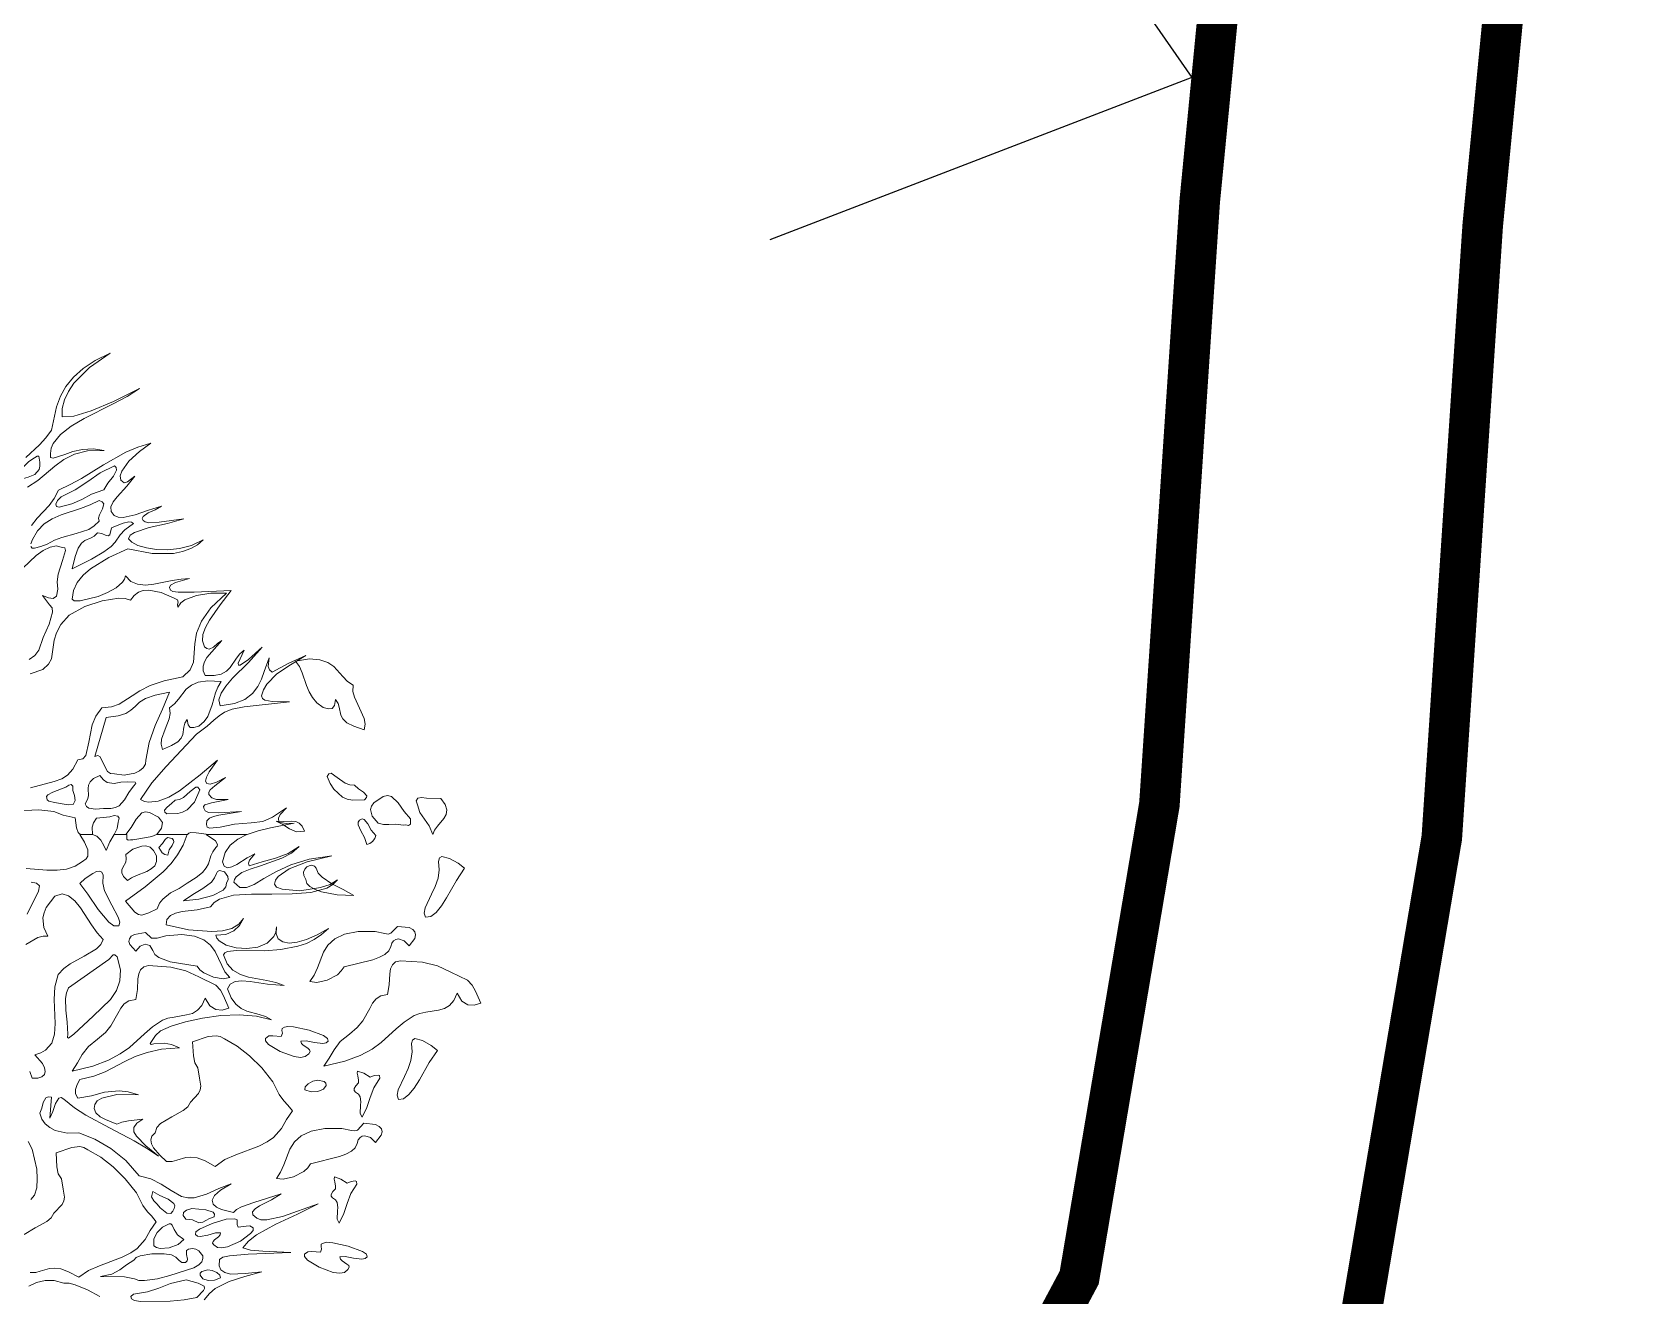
# Model space of a CAD drawing. Header units: inches. Extents: x -885 to 26362, y -28010 to 990.
# Drawn here: x 4285.504 to 4288.605, y -2326.803 to -2324.357 of the extents above; entities that cross this region are included whole.
import ezdxf

# ---------------------------------------------------------------- set-up
doc = ezdxf.new("R2010")
doc.units = ezdxf.units.IN
doc.header["$MEASUREMENT"] = 0
doc.layers.add('BUILDING', color=5, linetype='Continuous', lineweight=15)
doc.layers.add('TREE', color=3, linetype='Continuous', lineweight=15)
doc.layers.add('Text', color=7, linetype='Continuous')

# ---------------------------------------------------------------- blocks, each defined once
blk = doc.blocks.new('tree2')
at = {"layer": 'TREE'}
for points in [[(5207.9229, 5947.7084), (5207.9396, 5947.714), (5207.958, 5947.7183), (5207.9935, 5947.7254), (5207.9814, 5947.7251), (5207.9704, 5947.7269), (5207.9701, 5947.7328), (5207.9725, 5947.7383), (5207.9821, 5947.7485), (5207.9611, 5947.7343), (5207.9467, 5947.7282), (5207.9288, 5947.726), (5207.9039, 5947.7238), (5207.8823, 5947.7195), (5207.8672, 5947.718), (5207.8629, 5947.7195), (5207.862, 5947.7235), (5207.8626, 5947.7288), (5207.8663, 5947.7328), (5207.8724, 5947.7355), (5207.8805, 5947.7377), (5207.9146, 5947.7429), (5207.8798, 5947.7408), (5207.865, 5947.7417), (5207.8601, 5947.7442), (5207.858, 5947.7479), (5207.8574, 5947.7506), (5207.8595, 5947.7531), (5207.8694, 5947.7562), (5207.8943, 5947.7611), (5207.8771, 5947.7611), (5207.87, 5947.7633), (5207.8654, 5947.7685), (5207.8657, 5947.7722), (5207.8675, 5947.7756), (5207.8743, 5947.7817), (5207.8906, 5947.7941), (5207.8768, 5947.787), (5207.8675, 5947.7839), (5207.8623, 5947.7848), (5207.8607, 5947.7885), (5207.862, 5947.7947), (5207.866, 5947.8024), (5207.8786, 5947.8199), (5207.8527, 5947.7981), (5207.8213, 5947.774), (5207.8053, 5947.7645), (5207.7896, 5947.7583), (5207.7754, 5947.7568), (5207.769, 5947.758), (5207.7631, 5947.7611), (5207.7801, 5947.7861), (5207.8013, 5947.8104), (5207.8472, 5947.8593), (5207.8629, 5947.871), (5207.8731, 5947.88), (5207.8808, 5947.8867), (5207.8888, 5947.8923), (5207.9005, 5947.8966), (5207.9186, 5947.9003), (5207.9867, 5947.9077), (5207.9605, 5947.9083), (5207.9494, 5947.9101), (5207.946, 5947.9129), (5207.9445, 5947.9169), (5207.9473, 5947.9259), (5207.9525, 5947.9342), (5207.9676, 5947.9496), (5207.9879, 5947.9634), (5208.011, 5947.977), (5207.9848, 5947.965), (5207.9605, 5947.952), (5207.9565, 5947.9557), (5207.9547, 5947.9606), (5207.9562, 5947.9736), (5207.9485, 5947.953), (5207.9445, 5947.9416), (5207.939, 5947.9305), (5207.931, 5947.92), (5207.9196, 5947.9114), (5207.9039, 5947.9052), (5207.8826, 5947.9018), (5207.8805, 5947.9108), (5207.8838, 5947.9206), (5207.8909, 5947.9314), (5207.9011, 5947.9431), (5207.9248, 5947.9668), (5207.9454, 5947.9899), (5207.9251, 5947.9714), (5207.9125, 5947.9625), (5207.91, 5947.9625), (5207.9097, 5947.9659), (5207.9183, 5947.9853), (5207.9119, 5947.9797), (5207.9069, 5947.9733), (5207.8977, 5947.9594), (5207.8918, 5947.9536), (5207.8841, 5947.9493), (5207.8737, 5947.9471), (5207.8601, 5947.9474), (5207.857, 5947.9542), (5207.857, 5947.961), (5207.8589, 5947.9677), (5207.8626, 5947.9742), (5207.8851, 5947.9998), (5207.8786, 5947.9954), (5207.8724, 5947.9899), (5207.866, 5947.9868), (5207.8626, 5947.9877), (5207.8592, 5947.9905), (5207.8561, 5947.9991), (5207.8567, 5948.0087), (5207.8604, 5948.0192), (5207.8663, 5948.0305), (5207.8823, 5948.0533), (5207.8992, 5948.0746), (5207.8435, 5948.0721), (5207.8195, 5948.0721), (5207.8115, 5948.0733), (5207.8078, 5948.0755), (5207.8065, 5948.0795), (5207.8078, 5948.0826), (5207.8152, 5948.0869), (5207.8364, 5948.0927), (5207.8238, 5948.0921), (5207.8102, 5948.09), (5207.7831, 5948.0844), (5207.7702, 5948.0829), (5207.7585, 5948.0841), (5207.7483, 5948.0884), (5207.7403, 5948.0971), (5207.7388, 5948.0921), (5207.736, 5948.0875), (5207.7265, 5948.0789), (5207.7135, 5948.0718), (5207.6991, 5948.0659), (5207.6723, 5948.0595), (5207.6634, 5948.0595), (5207.6603, 5948.0617), (5207.6621, 5948.0746), (5207.6677, 5948.0866), (5207.6766, 5948.0977), (5207.688, 5948.1075), (5207.7151, 5948.1245), (5207.744, 5948.1374), (5207.7804, 5948.1303), (5207.8124, 5948.1306), (5207.8259, 5948.1334), (5207.8383, 5948.1377), (5207.8484, 5948.1436), (5207.857, 5948.1509), (5207.8395, 5948.1426), (5207.8213, 5948.1377), (5207.8035, 5948.1358), (5207.7868, 5948.1365), (5207.7717, 5948.1389), (5207.7591, 5948.1426), (5207.7499, 5948.1476), (5207.745, 5948.1525), (5207.7474, 5948.1577), (5207.7539, 5948.162), (5207.7761, 5948.1694), (5207.8032, 5948.1756), (5207.8278, 5948.1823), (5207.7911, 5948.1774), (5207.7754, 5948.1765), (5207.7699, 5948.1777), (5207.7668, 5948.1799), (5207.7656, 5948.183), (5207.7668, 5948.1857), (5207.7745, 5948.1913), (5207.785, 5948.1962), (5207.7942, 5948.2014), (5207.7748, 5948.1956), (5207.7551, 5948.1885), (5207.737, 5948.1845), (5207.7296, 5948.1848), (5207.7234, 5948.1876), (5207.7188, 5948.1937), (5207.7185, 5948.2005), (5207.7219, 5948.2079), (5207.7277, 5948.2156), (5207.7422, 5948.2313), (5207.7542, 5948.2467), (5207.7434, 5948.2378), (5207.7382, 5948.2365), (5207.7333, 5948.2406), (5207.7326, 5948.247), (5207.7348, 5948.2538), (5207.7456, 5948.2689), (5207.7613, 5948.2837), (5207.7785, 5948.296), (5207.7591, 5948.2901), (5207.741, 5948.2824), (5207.7071, 5948.2633), (5207.6741, 5948.243), (5207.6572, 5948.2338), (5207.6396, 5948.2255), (5207.6335, 5948.2128), (5207.6258, 5948.2024), (5207.6079, 5948.1833), (5207.599, 5948.1725)], [(5207.5931, 5948.2298), (5207.6085, 5948.2399), (5207.6344, 5948.2615), (5207.648, 5948.2713), (5207.664, 5948.2793), (5207.6834, 5948.2843), (5207.7083, 5948.2852), (5207.6917, 5948.2877), (5207.676, 5948.2867), (5207.6615, 5948.2834), (5207.6492, 5948.279), (5207.6319, 5948.2735), (5207.6279, 5948.2747), (5207.6276, 5948.2803), (5207.6289, 5948.2883), (5207.6319, 5948.2957), (5207.643, 5948.3092), (5207.659, 5948.3215), (5207.6784, 5948.3332), (5207.7219, 5948.3551), (5207.7428, 5948.3662), (5207.7613, 5948.3779), (5207.7225, 5948.3588), (5207.6889, 5948.3446), (5207.6627, 5948.3366), (5207.6452, 5948.3354), (5207.6455, 5948.348), (5207.6486, 5948.361), (5207.6547, 5948.3736), (5207.663, 5948.3859), (5207.6864, 5948.4096), (5207.7172, 5948.4312), (5207.6948, 5948.4201), (5207.6766, 5948.4081), (5207.6621, 5948.3951), (5207.651, 5948.3813), (5207.6427, 5948.3665), (5207.6366, 5948.3505), (5207.6292, 5948.3154), (5207.6209, 5948.304), (5207.6113, 5948.2935), (5207.5907, 5948.2744)], [(5207.5971, 5947.9496), (5207.6165, 5947.9563), (5207.6249, 5947.964), (5207.6292, 5947.972), (5207.6319, 5947.9899), (5207.6332, 5948.0001), (5207.6366, 5948.0111), (5207.6433, 5948.0238), (5207.6557, 5948.0379), (5207.6794, 5948.0506), (5207.7055, 5948.0595), (5207.7302, 5948.0635), (5207.74, 5948.0629), (5207.748, 5948.0604), (5207.7533, 5948.0672), (5207.7597, 5948.0721), (5207.7671, 5948.0746), (5207.7754, 5948.0755), (5207.7939, 5948.0718), (5207.8133, 5948.0635), (5207.8185, 5948.061), (5207.8195, 5948.0573), (5207.8185, 5948.0536), (5207.8189, 5948.05), (5207.8235, 5948.0561), (5207.8296, 5948.061), (5207.8469, 5948.0675), (5207.8684, 5948.0706), (5207.8921, 5948.0706), (5207.8684, 5948.049), (5207.8543, 5948.029), (5207.8472, 5948.0108), (5207.8444, 5947.9948), (5207.8423, 5947.9671), (5207.8373, 5947.9557), (5207.8266, 5947.9453), (5207.7982, 5947.9391), (5207.7773, 5947.932), (5207.7619, 5947.9243), (5207.7505, 5947.9166), (5207.7311, 5947.904), (5207.7194, 5947.9003), (5207.7046, 5947.8988), (5207.6957, 5947.8861), (5207.6905, 5947.8729), (5207.6852, 5947.847), (5207.6809, 5947.8273), (5207.6763, 5947.8221), (5207.6686, 5947.8205), (5207.6612, 5947.8064), (5207.6535, 5947.7974), (5207.6449, 5947.7919), (5207.6335, 5947.7879), (5207.5978, 5947.7787)], [(5207.5676, 5947.7433), (5207.6101, 5947.7457), (5207.6326, 5947.7429), (5207.6467, 5947.7377), (5207.6649, 5947.7334), (5207.6667, 5947.7183), (5207.6692, 5947.7115), (5207.6714, 5947.7094), (5207.6744, 5947.7084), (5207.6908, 5947.7084), (5207.6901, 5947.7195), (5207.6923, 5947.726), (5207.6966, 5947.7331), (5207.7166, 5947.7352), (5207.7234, 5947.7368), (5207.7286, 5947.7362), (5207.7311, 5947.7331), (5207.7296, 5947.7272), (5207.7277, 5947.7174), (5207.7234, 5947.7084), (5207.741, 5947.7084), (5207.749, 5947.7192), (5207.7563, 5947.7315), (5207.765, 5947.7408), (5207.7702, 5947.7426), (5207.7764, 5947.7417), (5207.7899, 5947.7346), (5207.7958, 5947.7266), (5207.7945, 5947.718), (5207.7875, 5947.7084), (5207.8336, 5947.7084), (5207.8352, 5947.7106), (5207.8383, 5947.7115), (5207.8463, 5947.7112), (5207.8654, 5947.7084), (5207.9229, 5947.7084)], [(5207.5839, 5948.2421), (5207.5836, 5948.2526), (5207.5882, 5948.2615), (5207.5953, 5948.2686), (5207.6036, 5948.2741), (5207.6079, 5948.2763), (5207.6101, 5948.2763), (5207.6116, 5948.2677), (5207.6119, 5948.2615), (5207.6107, 5948.2566), (5207.6042, 5948.2492), (5207.5944, 5948.2449), (5207.5839, 5948.2421)], [(5207.6409, 5948.1999), (5207.6366, 5948.2008), (5207.6356, 5948.2045), (5207.6381, 5948.2098), (5207.6436, 5948.2156), (5207.6649, 5948.2258), (5207.6837, 5948.2384), (5207.7025, 5948.2513), (5207.7237, 5948.2621), (5207.7265, 5948.2593), (5207.7268, 5948.2556), (5207.7222, 5948.2464), (5207.7139, 5948.2359), (5207.7077, 5948.2261), (5207.6892, 5948.2193), (5207.6747, 5948.2116), (5207.66, 5948.2048), (5207.6409, 5948.1999)], [(5207.623, 5948.1445), (5207.6135, 5948.1408), (5207.6036, 5948.1383), (5207.6002, 5948.1386), (5207.5981, 5948.1408)], [(5207.5981, 5948.1448), (5207.6008, 5948.1516), (5207.6082, 5948.1645), (5207.6184, 5948.1747), (5207.6304, 5948.1823), (5207.644, 5948.1882), (5207.6729, 5948.1981), (5207.6874, 5948.2033), (5207.7006, 5948.2098), (5207.7055, 5948.2079), (5207.7077, 5948.2051), (5207.7058, 5948.1974), (5207.7012, 5948.1882), (5207.7, 5948.1833), (5207.7006, 5948.179), (5207.6935, 5948.1719), (5207.6852, 5948.1666), (5207.6661, 5948.1602), (5207.6446, 5948.1546), (5207.6338, 5948.1503), (5207.623, 5948.1445)], [(5207.6603, 5948.1072), (5207.6646, 5948.126), (5207.6692, 5948.1386), (5207.6741, 5948.146), (5207.6791, 5948.15), (5207.6886, 5948.1537), (5207.6935, 5948.1565), (5207.6985, 5948.1614), (5207.7046, 5948.1602), (5207.7111, 5948.1574), (5207.7142, 5948.1571), (5207.7166, 5948.1583), (5207.7194, 5948.1691), (5207.728, 5948.1722), (5207.737, 5948.1759), (5207.7453, 5948.178), (5207.7493, 5948.1774), (5207.7526, 5948.1753), (5207.7394, 5948.1657), (5207.7323, 5948.1586), (5207.7246, 5948.1473), (5207.7188, 5948.1408), (5207.708, 5948.1328), (5207.6892, 5948.122), (5207.6603, 5948.1072)], [(5207.5864, 5948.1084), (5207.6061, 5948.1272), (5207.6169, 5948.1349), (5207.6273, 5948.1399), (5207.6369, 5948.1417), (5207.6452, 5948.1395), (5207.6492, 5948.1389), (5207.6501, 5948.1349), (5207.6458, 5948.1201), (5207.6393, 5948.0992), (5207.6378, 5948.0878), (5207.6387, 5948.0767), (5207.6366, 5948.0663), (5207.6316, 5948.0626), (5207.6249, 5948.0638), (5207.6159, 5948.0672), (5207.6264, 5948.0533), (5207.6301, 5948.0487), (5207.6307, 5948.0423), (5207.6258, 5948.0244), (5207.6169, 5948.0041), (5207.6101, 5947.9853), (5207.6042, 5947.977), (5207.5956, 5947.9711)], [(5208.0988, 5947.8657), (5208.0831, 5947.871), (5208.0726, 5947.8762), (5208.0668, 5947.882), (5208.0637, 5947.8876), (5208.0613, 5947.8996), (5208.0594, 5947.9051), (5208.0554, 5947.911), (5208.0542, 5947.9024), (5208.0508, 5947.8977), (5208.0452, 5947.8971), (5208.0369, 5947.8993), (5208.0274, 5947.9061), (5208.0209, 5947.9141), (5208.016, 5947.9227), (5208.0123, 5947.9322), (5208.0058, 5947.9513), (5208.0015, 5947.9606), (5207.9957, 5947.9689), (5208.0166, 5947.972), (5208.0323, 5947.9707), (5208.0443, 5947.9667), (5208.0529, 5947.9606), (5208.0665, 5947.9455), (5208.0736, 5947.9384), (5208.0822, 5947.9325), (5208.0819, 5947.9233), (5208.084, 5947.9147), (5208.0917, 5947.8984), (5208.0988, 5947.8827), (5208.1001, 5947.8743), (5208.0988, 5947.8657)], [(5207.8065, 5947.9222), (5207.7961, 5947.8969), (5207.785, 5947.872), (5207.7757, 5947.8467), (5207.7708, 5947.8202), (5207.7702, 5947.8141), (5207.7668, 5947.8088), (5207.7616, 5947.8042), (5207.7545, 5947.8008), (5207.7385, 5947.7974), (5207.724, 5947.7996), (5207.7179, 5947.7999), (5207.7132, 5947.8033), (5207.7071, 5947.8147), (5207.7021, 5947.8252), (5207.6988, 5947.827), (5207.6942, 5947.8255), (5207.7114, 5947.884), (5207.7292, 5947.8864), (5207.741, 5947.8904), (5207.7486, 5947.8954), (5207.7548, 5947.9009), (5207.7613, 5947.9071), (5207.7705, 5947.9126), (5207.785, 5947.9178), (5207.8065, 5947.9222)], [(5207.7958, 5947.8362), (5207.7939, 5947.8439), (5207.7945, 5947.8516), (5207.7998, 5947.8667), (5207.8059, 5947.8821), (5207.8072, 5947.8901), (5207.8065, 5947.8988), (5207.8139, 5947.9046), (5207.8201, 5947.9117), (5207.8315, 5947.9265), (5207.8392, 5947.9329), (5207.8497, 5947.9372), (5207.8641, 5947.9394), (5207.8838, 5947.9382), (5207.8789, 5947.9299), (5207.8755, 5947.9212), (5207.8706, 5947.9031), (5207.8641, 5947.8858), (5207.8586, 5947.8781), (5207.8506, 5947.8713), (5207.8429, 5947.8689), (5207.8376, 5947.8692), (5207.8343, 5947.8729), (5207.8327, 5947.8809), (5207.8293, 5947.8754), (5207.8281, 5947.8698), (5207.8266, 5947.8587), (5207.8241, 5947.8532), (5207.8189, 5947.8476), (5207.8096, 5947.8421), (5207.7958, 5947.8362)], [(5207.7434, 5947.7876), (5207.7551, 5947.7873), (5207.7557, 5947.7851), (5207.7526, 5947.7811), (5207.7453, 5947.7713), (5207.7391, 5947.7605), (5207.7308, 5947.7516), (5207.7252, 5947.7488), (5207.7182, 5947.7476), (5207.7074, 5947.7476), (5207.6954, 5947.7466), (5207.6855, 5947.7479), (5207.6818, 5947.7503), (5207.6797, 5947.7546), (5207.6834, 5947.7608), (5207.6849, 5947.7663), (5207.6843, 5947.7774), (5207.6849, 5947.7824), (5207.6871, 5947.7876), (5207.6923, 5947.7925), (5207.7018, 5947.7971), (5207.7074, 5947.7904), (5207.7129, 5947.7867), (5207.7231, 5947.7851), (5207.7333, 5947.7873), (5207.7434, 5947.7876)], [(5208.0994, 5947.7607), (5208.0813, 5947.7598), (5208.0733, 5947.7613), (5208.0659, 5947.7647), (5208.0529, 5947.7764), (5208.0477, 5947.785), (5208.0431, 5947.7958), (5208.0455, 5947.7998), (5208.0489, 5947.8004), (5208.0582, 5947.7943), (5208.0702, 5947.7857), (5208.077, 5947.7829), (5208.0844, 5947.7823), (5208.0902, 5947.777), (5208.0979, 5947.7718), (5208.1025, 5947.7666), (5208.1022, 5947.7638), (5208.0994, 5947.7607)], [(5207.6507, 5947.7793), (5207.6553, 5947.7827), (5207.659, 5947.7833), (5207.6612, 5947.7808), (5207.6612, 5947.7743), (5207.6637, 5947.767), (5207.6646, 5947.7593), (5207.6618, 5947.7537), (5207.6544, 5947.7528), (5207.6338, 5947.7565), (5207.6252, 5947.7586), (5207.623, 5947.7605), (5207.6224, 5947.763), (5207.6218, 5947.7657), (5207.6236, 5947.7679), (5207.6313, 5947.7719), (5207.6507, 5947.7793)], [(5207.8022, 5947.7396), (5207.7995, 5947.742), (5207.7988, 5947.7448), (5207.8028, 5947.7497), (5207.8093, 5947.7549), (5207.8149, 5947.7602), (5207.8213, 5947.7611), (5207.8275, 5947.7642), (5207.8376, 5947.7731), (5207.846, 5947.7793), (5207.849, 5947.7793), (5207.8518, 5947.7756), (5207.8438, 5947.7571), (5207.8327, 5947.7454), (5207.8259, 5947.742), (5207.8189, 5947.7399), (5207.8022, 5947.7396)], [(5208.1576, 5947.7225), (5208.1456, 5947.7241), (5208.1358, 5947.7235), (5208.1275, 5947.7235), (5208.1195, 5947.7256), (5208.1108, 5947.7361), (5208.1081, 5947.7462), (5208.1096, 5947.7512), (5208.1133, 5947.7561), (5208.1272, 5947.7653), (5208.1336, 5947.7669), (5208.1395, 5947.7653), (5208.1496, 5947.7558), (5208.1586, 5947.7429), (5208.1684, 5947.7318), (5208.1684, 5947.7241), (5208.1653, 5947.7222), (5208.161, 5947.7231), (5208.1576, 5947.7225)], [(5208.1789, 5947.753), (5208.1767, 5947.7592), (5208.1792, 5947.7629), (5208.1847, 5947.7641), (5208.1924, 5947.7629), (5208.214, 5947.7623), (5208.2205, 5947.7533), (5208.2226, 5947.7453), (5208.2217, 5947.7385), (5208.2183, 5947.7324), (5208.2087, 5947.721), (5208.2044, 5947.7151), (5208.202, 5947.7087), (5208.1961, 5947.7213), (5208.189, 5947.7315), (5208.1823, 5947.7413), (5208.1789, 5947.753)], [(5207.9664, 5947.7287), (5207.9778, 5947.7278), (5207.9901, 5947.7284), (5207.996, 5947.7278), (5208.0012, 5947.7253), (5208.0058, 5947.721), (5208.0092, 5947.7133), (5207.9969, 5947.7124), (5207.9864, 5947.717), (5207.9766, 5947.7235), (5207.9664, 5947.7287)], [(5208.0917, 5947.7302), (5208.0957, 5947.7318), (5208.0988, 5947.7308), (5208.1041, 5947.7244), (5208.109, 5947.7148), (5208.1164, 5947.7071), (5208.1145, 5947.7025), (5208.1114, 5947.6982), (5208.1071, 5947.6951), (5208.1025, 5947.6936), (5208.0991, 5947.7038), (5208.0936, 5947.7139), (5208.0896, 5947.7228), (5208.0896, 5947.7268), (5208.0917, 5947.7302)], [(5207.8583, 5947.01), (5207.8663, 5947.0193), (5207.8752, 5947.0267), (5207.8962, 5947.0375), (5207.9196, 5947.0448), (5207.9451, 5947.0516), (5207.9202, 5947.0492), (5207.898, 5947.0485), (5207.8897, 5947.0507), (5207.8835, 5947.0547), (5207.8808, 5947.0609), (5207.8814, 5947.0704), (5207.8866, 5947.0738), (5207.8965, 5947.0759), (5207.9245, 5947.0784), (5207.9885, 5947.0809), (5207.9467, 5947.083), (5207.9279, 5947.0846), (5207.9165, 5947.0877), (5207.9251, 5947.0981), (5207.9368, 5947.1074), (5207.9661, 5947.1234), (5207.9987, 5947.1382), (5208.0295, 5947.1539), (5207.9759, 5947.1351), (5207.9525, 5947.1298), (5207.9436, 5947.1298), (5207.9377, 5947.1323), (5207.9316, 5947.1372), (5207.931, 5947.1418), (5207.935, 5947.1465), (5207.9417, 5947.1508), (5207.9596, 5947.16), (5207.9741, 5947.1689), (5207.9328, 5947.156), (5207.9143, 5947.1492), (5207.9072, 5947.1455), (5207.9023, 5947.1409), (5207.8845, 5947.1455), (5207.8771, 5947.1489), (5207.8721, 5947.1535), (5207.8706, 5947.1594), (5207.874, 5947.1662), (5207.8832, 5947.1745), (5207.8992, 5947.184), (5207.8805, 5947.177), (5207.862, 5947.1686), (5207.8435, 5947.1631), (5207.834, 5947.1628), (5207.8244, 5947.1649), (5207.8087, 5947.1739), (5207.7939, 5947.1834), (5207.7782, 5947.1917), (5207.7607, 5947.196), (5207.741, 5947.2188), (5207.7185, 5947.237), (5207.6942, 5947.2509), (5207.6701, 5947.2607), (5207.6529, 5947.2598), (5207.6347, 5947.2641), (5207.6267, 5947.2684), (5207.6199, 5947.274), (5207.6147, 5947.2813), (5207.6119, 5947.29), (5207.6147, 5947.2977), (5207.6169, 5947.3063), (5207.6209, 5947.3131), (5207.6243, 5947.3146), (5207.6295, 5947.3143), (5207.627, 5947.2826), (5207.6313, 5947.2924), (5207.6353, 5947.3047), (5207.6403, 5947.3127), (5207.6436, 5947.3134), (5207.648, 5947.3109), (5207.6637, 5947.2983), (5207.6806, 5947.2872), (5207.7163, 5947.2678), (5207.7536, 5947.2484), (5207.7721, 5947.2376), (5207.7899, 5947.2253), (5207.7708, 5947.241), (5207.7567, 5947.2555), (5207.753, 5947.2622), (5207.753, 5947.2687), (5207.7573, 5947.2752), (5207.7665, 5947.281), (5207.745, 5947.2783), (5207.7351, 5947.2764), (5207.7271, 5947.2733), (5207.7102, 5947.2804), (5207.7021, 5947.2847), (5207.6957, 5947.2906), (5207.6932, 5947.2971), (5207.6942, 5947.3032), (5207.6978, 5947.3084), (5207.7049, 5947.3127), (5207.7271, 5947.318), (5207.76, 5947.3177), (5207.7443, 5947.322), (5207.7308, 5947.3235), (5207.7089, 5947.3214), (5207.6895, 5947.3161), (5207.6689, 5947.3124), (5207.6655, 5947.3189), (5207.6655, 5947.3257), (5207.6677, 5947.3331), (5207.672, 5947.3405), (5207.6926, 5947.3457), (5207.7099, 5947.3522), (5207.7394, 5947.3676), (5207.7548, 5947.375), (5207.7727, 5947.3814), (5207.7942, 5947.386), (5207.8216, 5947.3882), (5207.8093, 5947.3931), (5207.7985, 5947.395), (5207.7828, 5947.394), (5207.7788, 5947.3934), (5207.7776, 5947.3947), (5207.7853, 5947.4067), (5207.793, 5947.4135), (5207.8087, 5947.4205), (5207.8303, 5947.4273), (5207.8561, 5947.4328), (5207.8835, 5947.4365), (5207.9112, 5947.4378), (5207.9371, 5947.4359), (5207.9593, 5947.4301), (5207.9504, 5947.435), (5207.9411, 5947.4381), (5207.9226, 5947.443), (5207.914, 5947.447), (5207.906, 5947.4535), (5207.8989, 5947.463), (5207.8934, 5947.4766), (5207.8974, 5947.484), (5207.9048, 5947.488), (5207.9149, 5947.4889), (5207.9273, 5947.488), (5207.9537, 5947.4837), (5207.9784, 5947.4818), (5207.9661, 5947.4864), (5207.9525, 5947.4892), (5207.9251, 5947.4941), (5207.9128, 5947.4981), (5207.9017, 5947.5046), (5207.8931, 5947.5141), (5207.8875, 5947.528), (5207.8894, 5947.5308), (5207.8934, 5947.5329), (5207.9069, 5947.5342), (5207.9488, 5947.5339), (5207.9738, 5947.5357), (5207.9993, 5947.5406), (5208.0119, 5947.5449), (5208.0236, 5947.5508), (5208.0347, 5947.5582), (5208.0449, 5947.5674), (5208.0279, 5947.5579), (5208.0122, 5947.5508), (5207.9981, 5947.5468), (5207.9861, 5947.5455), (5207.9765, 5947.5471), (5207.9698, 5947.5517), (5207.9667, 5947.5591), (5207.9673, 5947.5696), (5207.9661, 5947.5619), (5207.9633, 5947.5551), (5207.9531, 5947.5452), (5207.939, 5947.5394), (5207.9226, 5947.5372), (5207.9063, 5947.5385), (5207.8915, 5947.5422), (5207.8808, 5947.5486), (5207.8777, 5947.5526), (5207.8761, 5947.5573), (5207.8909, 5947.5585), (5207.9029, 5947.5637), (5207.9115, 5947.572), (5207.9174, 5947.5822), (5207.9103, 5947.5736), (5207.8998, 5947.5674), (5207.886, 5947.564), (5207.87, 5947.5628), (5207.8349, 5947.5653), (5207.8013, 5947.573), (5207.8025, 5947.581), (5207.8078, 5947.5868), (5207.8155, 5947.5902), (5207.8253, 5947.5927), (5207.8478, 5947.5954), (5207.8681, 5947.5998), (5207.8734, 5947.6065), (5207.8814, 5947.6114), (5207.9026, 5947.6173), (5207.9297, 5947.6191), (5207.9599, 5947.6191), (5207.9904, 5947.6195), (5208.0187, 5947.6216), (5208.0424, 5947.6281), (5208.0514, 5947.6333), (5208.0584, 5947.6404), (5208.0474, 5947.6336), (5208.0332, 5947.6287), (5208.0021, 5947.6241), (5207.9756, 5947.6262), (5207.967, 5947.6293), (5207.9639, 5947.6339), (5207.9654, 5947.6398), (5207.9698, 5947.6453), (5207.9861, 5947.6567), (5208.0129, 5947.6675), (5208.0501, 5947.6764), (5208.0162, 5947.6715), (5207.9885, 5947.6629), (5207.9661, 5947.6524), (5207.9482, 5947.6422), (5207.9337, 5947.6336), (5207.922, 5947.6287), (5207.9122, 5947.629), (5207.9032, 5947.6367), (5207.9039, 5947.641), (5207.9063, 5947.6447), (5207.9149, 5947.6512), (5207.9276, 5947.6564), (5207.943, 5947.6613), (5207.9753, 5947.6727), (5207.9898, 5947.6804), (5208.0012, 5947.6903), (5207.9845, 5947.6798), (5207.9654, 5947.6727), (5207.9454, 5947.6675), (5207.926, 5947.6613), (5207.9248, 5947.6653), (5207.9263, 5947.67), (5207.9346, 5947.6795), (5207.9229, 5947.6733), (5207.9075, 5947.6635), (5207.8998, 5947.6598), (5207.8934, 5947.6586), (5207.8885, 5947.6607), (5207.886, 5947.6672), (5207.89, 5947.6813), (5207.8977, 5947.6924), (5207.9088, 5947.7017), (5207.9223, 5947.7084), (5207.8617, 5947.7084), (5207.8755, 5947.6989), (5207.8786, 5947.6937), (5207.878, 5947.6912), (5207.8761, 5947.689), (5207.8715, 5947.6826), (5207.8687, 5947.6764), (5207.865, 5947.6644), (5207.8617, 5947.6582), (5207.8561, 5947.6515), (5207.8466, 5947.6438), (5207.8327, 5947.6352), (5207.821, 5947.6275), (5207.8081, 5947.6207), (5207.7964, 5947.6114), (5207.7915, 5947.6053), (5207.7878, 5947.597), (5207.7754, 5947.5908), (5207.765, 5947.5874), (5207.76, 5947.5883), (5207.7542, 5947.5917), (5207.7403, 5947.6084), (5207.7699, 5947.6299), (5207.797, 5947.6524), (5207.8087, 5947.6647), (5207.8185, 5947.678), (5207.8269, 5947.6924), (5207.8327, 5947.7084), (5207.7871, 5947.7084), (5207.7801, 5947.7054), (5207.7717, 5947.7041), (5207.7514, 5947.7004), (5207.748, 5947.7007), (5207.7446, 5947.6998), (5207.7422, 5947.7014), (5207.7422, 5947.7084), (5207.7234, 5947.7084), (5207.7166, 5947.6977), (5207.7114, 5947.6844), (5207.708, 5947.6921), (5207.7034, 5947.6998), (5207.6972, 5947.706), (5207.6908, 5947.7084), (5207.6717, 5947.7084), (5207.6787, 5947.6968), (5207.6837, 5947.6857), (5207.684, 5947.6761), (5207.6812, 5947.6718), (5207.676, 5947.6681), (5207.6649, 5947.6607), (5207.652, 5947.6564), (5207.6378, 5947.6549), (5207.6224, 5947.6549), (5207.591, 5947.6576)], [(5207.8102, 5947.7026), (5207.8124, 5947.6998), (5207.8127, 5947.6974), (5207.8102, 5947.6918), (5207.8059, 5947.6857), (5207.8041, 5947.6773), (5207.7995, 5947.6786), (5207.7955, 5947.681), (5207.7902, 5947.689), (5207.7961, 5947.6952), (5207.7998, 5947.7011), (5207.8035, 5947.7041), (5207.8102, 5947.7026)], [(5207.7868, 5947.6764), (5207.7871, 5947.6681), (5207.7844, 5947.6616), (5207.7791, 5947.6567), (5207.7724, 5947.653), (5207.7567, 5947.6469), (5207.7493, 5947.6435), (5207.7434, 5947.6392), (5207.7376, 5947.6456), (5207.7351, 5947.6509), (5207.7351, 5947.6552), (5207.7366, 5947.6589), (5207.7407, 5947.6669), (5207.7416, 5947.6721), (5207.7407, 5947.6786), (5207.7514, 5947.6863), (5207.7647, 5947.6912), (5207.7711, 5947.6915), (5207.7773, 5947.6894), (5207.7825, 5947.6844), (5207.7868, 5947.6764)], [(5207.7302, 5947.5711), (5207.7228, 5947.5714), (5207.7151, 5947.5767), (5207.6991, 5947.5957), (5207.684, 5947.6188), (5207.6717, 5947.6348), (5207.6797, 5947.6422), (5207.6911, 5947.6499), (5207.6966, 5947.6527), (5207.7015, 5947.6533), (5207.7049, 5947.6518), (5207.7068, 5947.6472), (5207.7062, 5947.6355), (5207.7089, 5947.6241), (5207.7197, 5947.6022), (5207.7296, 5947.5843), (5207.7317, 5947.577), (5207.7302, 5947.5711)], [(5207.8275, 5947.6087), (5207.8413, 5947.6182), (5207.8564, 5947.6272), (5207.8694, 5947.637), (5207.874, 5947.6432), (5207.8768, 5947.6499), (5207.8786, 5947.653), (5207.8817, 5947.6546), (5207.8891, 5947.6524), (5207.894, 5947.6456), (5207.8943, 5947.641), (5207.8921, 5947.6355), (5207.8909, 5947.6299), (5207.8869, 5947.625), (5207.8715, 5947.617), (5207.8503, 5947.6114), (5207.8275, 5947.6087)], [(5208.0831, 5947.6169), (5208.0671, 5947.6261), (5208.0502, 5947.6345), (5208.0354, 5947.6443), (5208.0298, 5947.6505), (5208.0265, 5947.6579), (5208.024, 5947.6609), (5208.0203, 5947.6622), (5208.0163, 5947.6616), (5208.0126, 5947.6597), (5208.0095, 5947.6563), (5208.0077, 5947.6517), (5208.008, 5947.6468), (5208.0111, 5947.6409), (5208.0126, 5947.6351), (5208.0172, 5947.6302), (5208.0249, 5947.6258), (5208.0345, 5947.6224), (5208.0579, 5947.6178), (5208.0831, 5947.6169)], [(5208.1909, 5947.5843), (5208.1986, 5947.5852), (5208.2066, 5947.5914), (5208.2146, 5947.6012), (5208.2223, 5947.6135), (5208.2371, 5947.6394), (5208.2494, 5947.6579), (5208.2399, 5947.6653), (5208.2269, 5947.6726), (5208.2155, 5947.6754), (5208.2118, 5947.6733), (5208.2103, 5947.668), (5208.2115, 5947.6554), (5208.2097, 5947.6428), (5208.2054, 5947.6305), (5208.1998, 5947.6188), (5208.1903, 5947.5984), (5208.1887, 5947.5904), (5208.1909, 5947.5843)], [(5207.5987, 5947.6367), (5207.6067, 5947.6352), (5207.611, 5947.6315), (5207.6098, 5947.6235), (5207.5928, 5947.5887)], [(5207.6002, 5947.3426), (5207.5965, 5947.3525)], [(5207.5907, 5947.5434), (5207.6088, 5947.5539), (5207.6169, 5947.556), (5207.6239, 5947.5557), (5207.6178, 5947.569), (5207.6165, 5947.5831), (5207.6181, 5947.5908), (5207.6215, 5947.5988), (5207.6344, 5947.6161), (5207.6452, 5947.6195), (5207.655, 5947.6164), (5207.6643, 5947.609), (5207.6729, 5947.5982), (5207.6895, 5947.5727), (5207.6978, 5947.5606), (5207.7068, 5947.5508), (5207.7031, 5947.5434), (5207.6966, 5947.5369), (5207.6784, 5947.5258), (5207.6575, 5947.5141), (5207.6477, 5947.5071), (5207.6393, 5947.4981), (5207.6344, 5947.4797), (5207.6332, 5947.4606), (5207.6347, 5947.4245), (5207.6338, 5947.4085), (5207.6298, 5947.395), (5207.6202, 5947.3845), (5207.6132, 5947.3805), (5207.6042, 5947.3777), (5207.6156, 5947.3645), (5207.6187, 5947.3583), (5207.6196, 5947.3525), (5207.6187, 5947.3479), (5207.615, 5947.3445), (5207.6088, 5947.3426), (5207.6002, 5947.3426)], [(5207.8968, 5947.4938), (5207.8869, 5947.492), (5207.8724, 5947.4944), (5207.858, 5947.5006), (5207.8521, 5947.5052), (5207.8478, 5947.5108), (5207.8075, 5947.5175), (5207.7902, 5947.524), (5207.7844, 5947.5283), (5207.7816, 5947.5342), (5207.7767, 5947.5419), (5207.7699, 5947.5437), (5207.7622, 5947.5406), (5207.7557, 5947.5332), (5207.7471, 5947.5431), (5207.7456, 5947.5477), (5207.7465, 5947.552), (5207.749, 5947.5557), (5207.7539, 5947.5585), (5207.7702, 5947.5613), (5207.7794, 5947.5526), (5207.7878, 5947.5526), (5207.801, 5947.5563), (5207.8247, 5947.5582), (5207.8438, 5947.556), (5207.858, 5947.5505), (5207.8678, 5947.5425), (5207.8749, 5947.5329), (5207.8848, 5947.512), (5207.8897, 5947.5021), (5207.8968, 5947.4938)], [(5208.0172, 5947.4876), (5208.0277, 5947.4863), (5208.0431, 5947.49), (5208.0585, 5947.498), (5208.0643, 5947.5036), (5208.0686, 5947.5097), (5208.1118, 5947.5205), (5208.1216, 5947.5242), (5208.1299, 5947.5285), (5208.1358, 5947.5338), (5208.1385, 5947.5402), (5208.1401, 5947.5455), (5208.1429, 5947.5489), (5208.1462, 5947.551), (5208.1503, 5947.5516), (5208.1586, 5947.5489), (5208.1663, 5947.5415), (5208.1746, 5947.5525), (5208.1758, 5947.5578), (5208.1749, 5947.5621), (5208.1715, 5947.5658), (5208.1663, 5947.5686), (5208.1487, 5947.5704), (5208.1388, 5947.5603), (5208.1348, 5947.559), (5208.1299, 5947.5596), (5208.1154, 5947.5627), (5208.0899, 5947.5627), (5208.0693, 5947.5587), (5208.0545, 5947.5516), (5208.0443, 5947.5424), (5208.0375, 5947.5316), (5208.0286, 5947.5082), (5208.0237, 5947.4971), (5208.0172, 5947.4876)], [(5207.6538, 5947.4088), (5207.6526, 5947.4267), (5207.6507, 5947.4449), (5207.6504, 5947.4624), (5207.652, 5947.4707), (5207.655, 5947.4784), (5207.7154, 5947.5206), (5207.7219, 5947.5277), (5207.7243, 5947.528), (5207.728, 5947.5246), (5207.7329, 5947.5055), (5207.732, 5947.4886), (5207.7268, 5947.4741), (5207.7176, 5947.4606), (5207.692, 5947.4356), (5207.663, 5947.4085), (5207.6547, 5947.4027), (5207.6535, 5947.4039), (5207.6538, 5947.4088)], [(5207.6603, 5947.3531), (5207.6683, 5947.3654), (5207.6754, 5947.378), (5207.6846, 5947.3904), (5207.6985, 5947.4014), (5207.7102, 5947.4113), (5207.7185, 5947.4214), (5207.7289, 5947.4399), (5207.7333, 5947.4479), (5207.7385, 5947.4544), (5207.7456, 5947.4587), (5207.7557, 5947.4609), (5207.7582, 5947.4756), (5207.7591, 5947.492), (5207.7604, 5947.4994), (5207.7631, 5947.5055), (5207.7677, 5947.5098), (5207.7751, 5947.5117), (5207.8084, 5947.5095), (5207.8309, 5947.504), (5207.8506, 5947.4947), (5207.8758, 5947.4824), (5207.8829, 5947.4747), (5207.8875, 5947.4661), (5207.8955, 5947.4479), (5207.8857, 5947.4449), (5207.8761, 5947.4455), (5207.8672, 5947.451), (5207.8601, 5947.4627), (5207.8552, 5947.4519), (5207.8487, 5947.4445), (5207.841, 5947.4399), (5207.8321, 5947.4375), (5207.8133, 5947.4344), (5207.8041, 5947.4325), (5207.7958, 5947.4295), (5207.7807, 5947.4196), (5207.7687, 5947.4094), (5207.7462, 5947.3888), (5207.7326, 5947.379), (5207.7148, 5947.3694), (5207.6914, 5947.3608), (5207.6603, 5947.3531)], [(5208.0383, 5947.3604), (5208.0463, 5947.3727), (5208.0534, 5947.3853), (5208.0626, 5947.3976), (5208.0765, 5947.4087), (5208.0882, 5947.4186), (5208.0965, 5947.4287), (5208.107, 5947.4472), (5208.1113, 5947.4552), (5208.1165, 5947.4617), (5208.1236, 5947.466), (5208.1338, 5947.4682), (5208.1362, 5947.4829), (5208.1372, 5947.4993), (5208.1384, 5947.5067), (5208.1412, 5947.5128), (5208.1458, 5947.5171), (5208.1532, 5947.519), (5208.1864, 5947.5168), (5208.2089, 5947.5113), (5208.2286, 5947.502), (5208.2539, 5947.4897), (5208.2609, 5947.482), (5208.2656, 5947.4734), (5208.2736, 5947.4552), (5208.2637, 5947.4521), (5208.2542, 5947.4528), (5208.2452, 5947.4583), (5208.2382, 5947.47), (5208.2332, 5947.4592), (5208.2268, 5947.4518), (5208.2191, 5947.4472), (5208.2101, 5947.4448), (5208.1914, 5947.4417), (5208.1821, 5947.4398), (5208.1738, 5947.4368), (5208.1587, 5947.4269), (5208.1467, 5947.4167), (5208.1242, 5947.3961), (5208.1107, 5947.3863), (5208.0928, 5947.3767), (5208.0694, 5947.3681), (5208.0383, 5947.3604)], [(5208.0036, 5947.3983), (5208.0116, 5947.3986), (5208.0242, 5947.3962), (5208.0368, 5947.3946), (5208.0415, 5947.3956), (5208.0448, 5947.3983), (5208.0436, 5947.4023), (5208.0374, 5947.4067), (5208.0162, 5947.4147), (5207.9928, 5947.4196), (5207.9839, 5947.4202), (5207.9789, 5947.419), (5207.9756, 5947.4174), (5207.9752, 5947.414), (5207.9759, 5947.41), (5207.9743, 5947.4054), (5207.9617, 5947.4063), (5207.9555, 5947.406), (5207.9506, 5947.4023), (5207.9506, 5947.3986), (5207.9549, 5947.3934), (5207.9725, 5947.3826), (5207.9937, 5947.3749), (5208.0033, 5947.3737), (5208.0103, 5947.3749), (5208.0156, 5947.3792), (5208.0174, 5947.3826), (5208.0168, 5947.3854), (5208.014, 5947.3876), (5208.007, 5947.3922), (5208.0045, 5947.3949), (5208.0036, 5947.3983)], [(5207.8888, 5947.4018), (5207.9079, 5947.3907), (5207.9267, 5947.3762), (5207.9449, 5947.3583), (5207.9615, 5947.3371), (5207.9711, 5947.318), (5207.9781, 5947.3085), (5207.9843, 5947.3023), (5207.9911, 5947.2937), (5207.9821, 5947.2804), (5207.9747, 5947.2672), (5207.9627, 5947.2536), (5207.9532, 5947.2469), (5207.9403, 5947.2404), (5207.9061, 5947.2275), (5207.8895, 5947.2204), (5207.875, 5947.2102), (5207.8599, 5947.2185), (5207.8482, 5947.2229), (5207.8386, 5947.2241), (5207.8309, 5947.2235), (5207.8174, 5947.2195), (5207.8103, 5947.2176), (5207.802, 5947.2176), (5207.7918, 5947.2272), (5207.7823, 5947.2382), (5207.7795, 5947.2441), (5207.7786, 5947.25), (5207.7801, 5947.2555), (5207.7851, 5947.2607), (5207.7875, 5947.2684), (5207.7931, 5947.2746), (5207.8097, 5947.2844), (5207.8269, 5947.294), (5207.8337, 5947.2995), (5207.8377, 5947.3066), (5207.85, 5947.3195), (5207.8525, 5947.3251), (5207.8534, 5947.3306), (5207.8516, 5947.3426), (5207.8491, 5947.3583), (5207.8442, 5947.3657), (5207.8423, 5947.3759), (5207.8411, 5947.3971), (5207.8645, 5947.4052), (5207.8765, 5947.4064), (5207.8827, 5947.4052), (5207.8888, 5947.4018)], [(5208.1501, 5947.3108), (5208.1578, 5947.3118), (5208.1658, 5947.3179), (5208.1738, 5947.3278), (5208.1815, 5947.3401), (5208.1963, 5947.366), (5208.2086, 5947.3844), (5208.1991, 5947.3918), (5208.1862, 5947.3992), (5208.1748, 5947.402), (5208.1711, 5947.3998), (5208.1695, 5947.3946), (5208.1708, 5947.382), (5208.1689, 5947.3693), (5208.1646, 5947.357), (5208.1591, 5947.3453), (5208.1495, 5947.325), (5208.148, 5947.317), (5208.1501, 5947.3108)], [(5208.0094, 5947.325), (5208.019, 5947.3223), (5208.0291, 5947.3226), (5208.0374, 5947.326), (5208.0418, 5947.3318), (5208.0411, 5947.3352), (5208.0384, 5947.3377), (5208.0291, 5947.3395), (5208.0214, 5947.338), (5208.0147, 5947.334), (5208.01, 5947.3294), (5208.0094, 5947.325)], [(5208.0903, 5947.3395), (5208.0894, 5947.3461), (5208.0883, 5947.3499), (5208.0885, 5947.3533), (5208.098, 5947.3499), (5208.1078, 5947.3441), (5208.1135, 5947.3464), (5208.1196, 5947.3473), (5208.1219, 5947.3464), (5208.1222, 5947.3427), (5208.1132, 5947.3283), (5208.1078, 5947.3134), (5208.1029, 5947.2984), (5208.0957, 5947.284), (5208.0926, 5947.2898), (5208.0931, 5947.3022), (5208.0937, 5947.3073), (5208.0926, 5947.3148), (5208.09, 5947.3188), (5208.0857, 5947.3217), (5208.0836, 5947.3243), (5208.0836, 5947.3269), (5208.0862, 5947.3312), (5208.09, 5947.3355), (5208.0903, 5947.3395)], [(5207.9669, 5947.192), (5207.9773, 5947.1908), (5207.9927, 5947.1945), (5208.0081, 5947.2025), (5208.014, 5947.208), (5208.0183, 5947.2142), (5208.0614, 5947.225), (5208.0713, 5947.2287), (5208.0796, 5947.233), (5208.0854, 5947.2382), (5208.0882, 5947.2447), (5208.0897, 5947.2499), (5208.0925, 5947.2533), (5208.0959, 5947.2554), (5208.0999, 5947.2561), (5208.1082, 5947.2533), (5208.1159, 5947.2459), (5208.1242, 5947.257), (5208.1255, 5947.2622), (5208.1245, 5947.2665), (5208.1212, 5947.2702), (5208.1159, 5947.273), (5208.0984, 5947.2748), (5208.0885, 5947.2647), (5208.0845, 5947.2634), (5208.0796, 5947.2641), (5208.0651, 5947.2671), (5208.0395, 5947.2671), (5208.0189, 5947.2631), (5208.0041, 5947.2561), (5207.994, 5947.2468), (5207.9872, 5947.236), (5207.9783, 5947.2126), (5207.9733, 5947.2016), (5207.9669, 5947.192)], [(5207.5944, 5947.2475), (5207.6002, 5947.2358), (5207.607, 5947.2062), (5207.6079, 5947.1914), (5207.607, 5947.1779), (5207.6036, 5947.1671), (5207.5981, 5947.1603)], [(5207.684, 5947.2351), (5207.7031, 5947.2241), (5207.7219, 5947.2096), (5207.74, 5947.1917), (5207.7567, 5947.1705), (5207.7662, 5947.1514), (5207.7733, 5947.1418), (5207.7794, 5947.1357), (5207.7862, 5947.1271), (5207.7773, 5947.1138), (5207.7699, 5947.1006), (5207.7579, 5947.087), (5207.7483, 5947.0803), (5207.7354, 5947.0738), (5207.7012, 5947.0609), (5207.6846, 5947.0538), (5207.6701, 5947.0436), (5207.655, 5947.0519), (5207.6433, 5947.0562), (5207.6338, 5947.0575), (5207.6261, 5947.0569), (5207.6125, 5947.0528), (5207.6055, 5947.051), (5207.5971, 5947.051)], [(5207.5882, 5947.108), (5207.6048, 5947.1178), (5207.6221, 5947.1274), (5207.6289, 5947.1329), (5207.6329, 5947.14), (5207.6452, 5947.1529), (5207.6477, 5947.1585), (5207.6486, 5947.164), (5207.6467, 5947.176), (5207.6443, 5947.1917), (5207.6393, 5947.1991), (5207.6375, 5947.2093), (5207.6363, 5947.2305), (5207.6597, 5947.2385), (5207.6717, 5947.2398), (5207.6778, 5947.2385), (5207.684, 5947.2351)], [(5207.8133, 5947.1471), (5207.8112, 5947.1428), (5207.8084, 5947.1394), (5207.8025, 5947.14), (5207.7924, 5947.148), (5207.7881, 5947.1535), (5207.7828, 5947.1585), (5207.7794, 5947.1643), (5207.7813, 5947.1726), (5207.7921, 5947.1665), (5207.8044, 5947.1609), (5207.813, 5947.1545), (5207.8146, 5947.1511), (5207.8133, 5947.1471)], [(5208.0557, 5947.1806), (5208.0548, 5947.1872), (5208.0537, 5947.1909), (5208.0539, 5947.1944), (5208.0634, 5947.1909), (5208.0732, 5947.1852), (5208.0789, 5947.1875), (5208.085, 5947.1883), (5208.0873, 5947.1875), (5208.0876, 5947.1837), (5208.0787, 5947.1694), (5208.0732, 5947.1544), (5208.0683, 5947.1395), (5208.0611, 5947.1251), (5208.058, 5947.1308), (5208.0585, 5947.1432), (5208.0591, 5947.1484), (5208.058, 5947.1559), (5208.0554, 5947.1599), (5208.0511, 5947.1628), (5208.0491, 5947.1653), (5208.0491, 5947.1679), (5208.0516, 5947.1722), (5208.0554, 5947.1765), (5208.0557, 5947.1806)], [(5207.8734, 5947.1342), (5207.8663, 5947.132), (5207.8611, 5947.1289), (5207.8564, 5947.1264), (5207.8506, 5947.1255), (5207.841, 5947.1298), (5207.8309, 5947.1311), (5207.8269, 5947.1363), (5207.8272, 5947.1409), (5207.8318, 5947.1446), (5207.8401, 5947.1471), (5207.8611, 5947.1449), (5207.8718, 5947.1412), (5207.874, 5947.1382), (5207.8734, 5947.1342)], [(5207.8278, 5947.1003), (5207.8192, 5947.0929), (5207.8059, 5947.088), (5207.7924, 5947.087), (5207.7868, 5947.0886), (5207.7828, 5947.091), (5207.7828, 5947.1012), (5207.7878, 5947.1108), (5207.7961, 5947.1191), (5207.8059, 5947.124), (5207.8084, 5947.1237), (5207.8102, 5947.1218), (5207.8136, 5947.1154), (5207.8182, 5947.1074), (5207.8278, 5947.1003)], [(5207.8832, 5947.1104), (5207.8755, 5947.1104), (5207.8641, 5947.1071), (5207.8527, 5947.1049), (5207.8484, 5947.1052), (5207.8453, 5947.1077), (5207.846, 5947.1117), (5207.8515, 5947.116), (5207.8703, 5947.1246), (5207.8915, 5947.1308), (5207.9045, 5947.1314), (5207.9079, 5947.1301), (5207.9082, 5947.1271), (5207.9079, 5947.1231), (5207.9097, 5947.1191), (5207.9214, 5947.1206), (5207.927, 5947.1209), (5207.9319, 5947.1178), (5207.9319, 5947.1141), (5207.9282, 5947.1092), (5207.9128, 5947.0981), (5207.8937, 5947.0895), (5207.8851, 5947.0877), (5207.8786, 5947.0886), (5207.8731, 5947.0923), (5207.8712, 5947.095), (5207.8718, 5947.0975), (5207.874, 5947.1), (5207.8801, 5947.1046), (5207.8826, 5947.1074), (5207.8832, 5947.1104)], [(5207.8407, 5947.0867), (5207.846, 5947.0858), (5207.8506, 5947.0836), (5207.8564, 5947.0759), (5207.8567, 5947.0716), (5207.8549, 5947.0667), (5207.8503, 5947.0621), (5207.8429, 5947.0578), (5207.8069, 5947.0461), (5207.7884, 5947.0415), (5207.769, 5947.039), (5207.7604, 5947.039), (5207.7539, 5947.0415), (5207.7388, 5947.0442), (5207.7028, 5947.0448), (5207.7197, 5947.0485), (5207.7317, 5947.0547), (5207.7419, 5947.0621), (5207.753, 5947.0692), (5207.7563, 5947.0732), (5207.7625, 5947.0759), (5207.7801, 5947.0787), (5207.7982, 5947.0787), (5207.8096, 5947.0775), (5207.8161, 5947.0738), (5207.8207, 5947.0689), (5207.8247, 5947.0658), (5207.8306, 5947.0658), (5207.833, 5947.0682), (5207.8336, 5947.071), (5207.8321, 5947.0778), (5207.8321, 5947.084), (5207.8349, 5947.0858), (5207.8407, 5947.0867)], [(5208.0622, 5947.0743), (5208.0702, 5947.0746), (5208.0828, 5947.0722), (5208.0954, 5947.0706), (5208.1001, 5947.0716), (5208.1034, 5947.0743), (5208.1022, 5947.0783), (5208.096, 5947.0826), (5208.0748, 5947.0906), (5208.0514, 5947.0956), (5208.0425, 5947.0962), (5208.0375, 5947.095), (5208.0342, 5947.0934), (5208.0339, 5947.09), (5208.0345, 5947.086), (5208.0329, 5947.0814), (5208.0203, 5947.0823), (5208.0141, 5947.082), (5208.0092, 5947.0783), (5208.0092, 5947.0746), (5208.0135, 5947.0694), (5208.0311, 5947.0586), (5208.0523, 5947.0509), (5208.0619, 5947.0497), (5208.0689, 5947.0509), (5208.0742, 5947.0552), (5208.076, 5947.0586), (5208.0754, 5947.0614), (5208.0726, 5947.0635), (5208.0656, 5947.0682), (5208.0631, 5947.0709), (5208.0622, 5947.0743)], [(5207.595, 5947.0304), (5207.6067, 5947.0356), (5207.6196, 5947.0387), (5207.6332, 5947.039), (5207.648, 5947.035), (5207.656, 5947.0347), (5207.6649, 5947.0325), (5207.6831, 5947.0248), (5207.7018, 5947.015)], [(5207.8829, 5947.0427), (5207.874, 5947.0393), (5207.8647, 5947.039), (5207.8567, 5947.0415), (5207.8527, 5947.0467), (5207.8527, 5947.0498), (5207.8552, 5947.0522), (5207.8638, 5947.0547), (5207.8706, 5947.0538), (5207.8774, 5947.0507), (5207.882, 5947.0467), (5207.8829, 5947.0427)], [(5207.8475, 5947.0134), (5207.8284, 5947.0097), (5207.8072, 5947.0076), (5207.7628, 5947.0073), (5207.7539, 5947.0088), (5207.7493, 5947.0113), (5207.7486, 5947.0147), (5207.7523, 5947.0184), (5207.7736, 5947.0218), (5207.7902, 5947.0273), (5207.8078, 5947.0341), (5207.8312, 5947.0399), (5207.8497, 5947.0347), (5207.8583, 5947.0301), (5207.8589, 5947.027), (5207.8574, 5947.0236), (5207.8475, 5947.0134)]]:
    blk.add_lwpolyline(points, dxfattribs=at)

msp = doc.modelspace()

# ---------------------------------------------------------------- linework, layer by layer
at = {"layer": 'BUILDING', "const_width": 0.078483}
for points in [[(4288.009783, -2319.822049), (4288.016096, -2321.571741), (4287.977628, -2322.685313), (4287.852007, -2323.766559), (4287.76271, -2324.685909), (4287.684813, -2325.85158), (4287.592659, -2326.395488), (4287.52973, -2326.766902), (4287.310835, -2327.17712), (4287.090922, -2327.589245), (4286.622751, -2328.895998), (4286.168523, -2330.163834), (4286.043289, -2331.026405), (4285.860355, -2332.031231), (4285.668189, -2333.075234), (4285.638861, -2333.987216), (4285.780762, -2334.93333), (4286.092286, -2336.39202), (4286.221742, -2336.998185), (4286.202835, -2337.945903), (4286.311084, -2339.056569)], [(4288.559162, -2319.820067), (4288.565513, -2321.580236), (4288.525914, -2322.726565), (4288.398317, -2323.824821), (4288.310319, -2324.730791), (4288.23112, -2325.915947), (4288.134322, -2326.487262), (4288.056473, -2326.946738), (4287.795529, -2327.435757), (4287.59455, -2327.8124), (4287.139943, -2329.081293), (4286.704292, -2330.297277), (4286.585555, -2331.115102), (4286.400758, -2332.130157), (4286.215962, -2333.134119), (4286.189563, -2333.955039), (4286.32156, -2334.835123), (4286.629554, -2336.277278), (4286.772283, -2336.945599), (4286.752751, -2337.924664), (4286.858349, -2339.008129)]]:
    msp.add_lwpolyline(points, dxfattribs=at)
at = {"layer": 'Text', "color": 5, "lineweight": 25}
msp.add_lwpolyline([(4287.16666, -2323.60929), (4287.747436, -2324.445137), (4286.93121, -2324.75907)], dxfattribs=at)

# ---------------------------------------------------------------- block references
at = {"layer": 'TREE', "color": 3, "xscale": 1.288602291024512, "yscale": 1.288602291008523, "zscale": 1.288602291016571}
msp.add_blockref('tree2', (-2425.021508, -9990.140526), dxfattribs=at)

doc.saveas('drawing.dxf')
